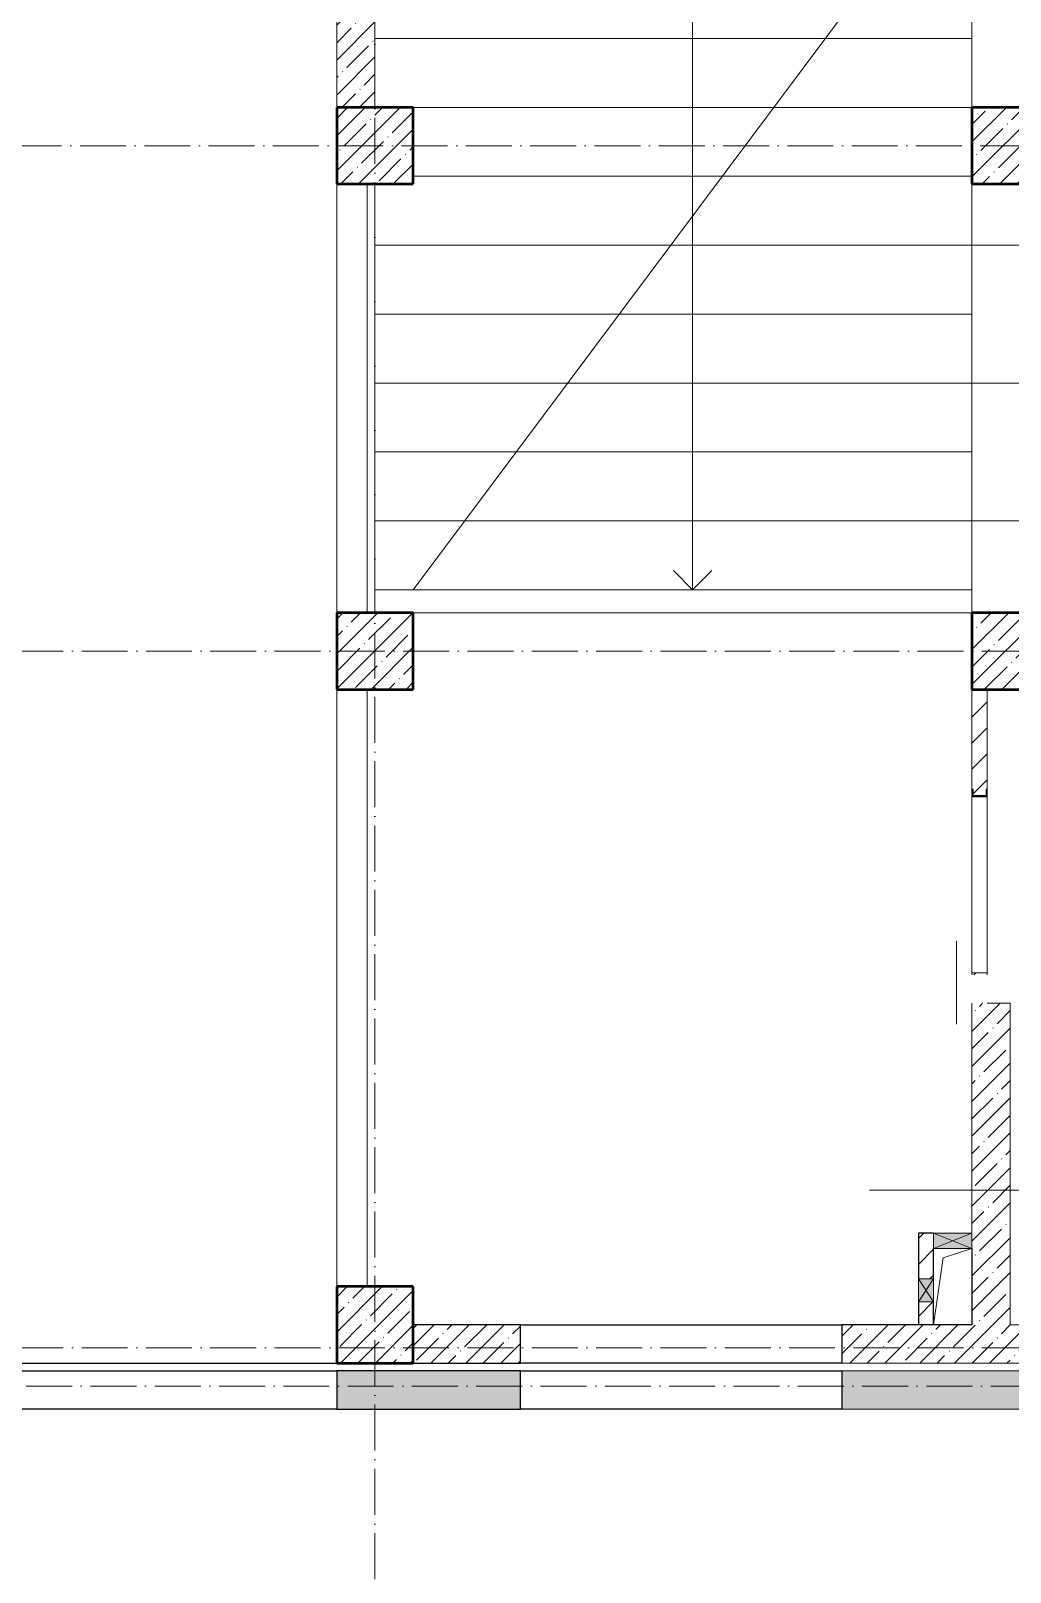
# Model space of a CAD drawing. Header units: millimetres. Extents: x -401725 to 250493, y 305116 to 802890.
# Drawn here: x -7990 to -1592, y 467182 to 477247 of the extents above; entities that cross this region are included whole.
import ezdxf

# ---------------------------------------------------------------- set-up
doc = ezdxf.new("R2010")
doc.units = ezdxf.units.MM
doc.linetypes.add('200_ШТРИХ_ш1п0_6_', pattern=[160, 100, -60])
doc.linetypes.add('50_200_ШТРИХ_1Т_ш5_п1_п1_', pattern=[700, 500, -100, 0, -100])
for name, color, linetype, lineweight in [('A-DETL-____-OTLN-4', 7, 'Continuous', 18), ('A-DETL-GENF-OTLN', 7, 'Continuous', 9), ('A-FLOR-____-OTLN', 7, 'Continuous', 9), ('A-GENM-____-MCUT', 7, 'Continuous', 25), ('A-GENM-____-OTLN', 7, 'Continuous', 9), ('A-GENM-____-OTLN-1', 7, 'Continuous', 25), ('A-GLAZ-____-OTLN', 7, 'Continuous', 9), ('A-WALL-____-MCUT-1', 7, 'Continuous', 9), ('A-WALL-____-PATT-1', 7, 'Continuous', 9), ('A-WALL-FNSH-MCUT-1', 7, 'Continuous', 9), ('I-WALL-____-OTLN', 7, 'Continuous', 9), ('S-COLS-____-MCUT', 7, 'Continuous', 50), ('S-COLS-____-OTLN', 7, 'Continuous', 9), ('S-GRID-____-OTLN-1', 7, '50_200_ШТРИХ_1Т_ш5_п1_п1_', 9), ('S-STRS-____-OTLN-1', 7, 'Continuous', 9)]:
    doc.layers.add(name, color=color, linetype=linetype, lineweight=lineweight)
doc.layers.add('A-DETL-GENF-OTLN-4', color=9, linetype='200_ШТРИХ_ш1п0_6_', lineweight=9, true_color=0x808080)
doc.layers.add('A-DETL-GENF-OTLN-5', color=7, linetype='Continuous', lineweight=5, true_color=0xc0c0c0)
pattern_1 = [(45, (-15591.66, 459015.94), (-84.8528, 84.8528), [])]
pattern_2 = [(45, (-15591.66, 459015.94), (-114.04925, 114.04925), []), (45, (-15477.61, 459015.94), (-114.04925, 114.04925), [201.612, -40.322, 3.353, -36.97])]

# ---------------------------------------------------------------- blocks, each defined once
blk = doc.blocks.new('BSC_Колонна _Прямоугольная - 500х500-V103-АР1_План отверстий 2 этажа в осях 1-64_А-ГГ')
at = {"layer": 'S-COLS-____-OTLN'}
h = blk.add_hatch(dxfattribs=at)
h.set_pattern_fill('FP_132', color=256, style=0, pattern_type=2)
h.set_pattern_definition([(45, (-9850, -9781.04), (-114.0493, 114.0493), []), (45, (-9735.95, -9781.04), (-114.0493, 114.0493), [201.613, -40.323, 3.353, -36.97])])
h.paths.add_polyline_path([(-250, -250), (250, -250), (250, 250), (-250, 250)], flags=0)
at = {"layer": 'S-COLS-____-MCUT'}
for p, q in [((250, 250), (-250, 250)), ((-250, 250), (-250, -250)), ((250, -250), (250, 250)), ((-250, -250), (250, -250))]:
    blk.add_line(p, q, dxfattribs=at)
blk = doc.blocks.new('BSC_Колонна _Прямоугольная - 500х500-V105-АР1_План отверстий 2 этажа в осях 1-64_А-ГГ')
at = {"layer": 'S-COLS-____-OTLN'}
h = blk.add_hatch(dxfattribs=at)
h.set_pattern_fill('FP_134', color=256, style=0, pattern_type=2)
h.set_pattern_definition([(45, (-9850, -17481.04), (-114.0493, 114.0493), []), (45, (-9735.95, -17481.04), (-114.0493, 114.0493), [201.613, -40.323, 3.353, -36.97])])
h.paths.add_polyline_path([(-250, -250), (250, -250), (250, 250), (-250, 250)], flags=0)
at = {"layer": 'S-COLS-____-MCUT'}
for p, q in [((250, 250), (-250, 250)), ((-250, 250), (-250, -250)), ((250, -250), (250, 250)), ((-250, -250), (250, -250))]:
    blk.add_line(p, q, dxfattribs=at)
blk = doc.blocks.new('BSC_Колонна _Прямоугольная - 500х700-V110-АР1_План отверстий 2 этажа в осях 1-64_А-ГГ')
at = {"layer": 'S-COLS-____-OTLN'}
h = blk.add_hatch(dxfattribs=at)
h.set_pattern_fill('FP_139', color=256, style=0, pattern_type=2)
h.set_pattern_definition([(315, (-17481.04, 14100), (114.0493, 114.0493), []), (315, (-17481.04, 13985.95), (114.0493, 114.0493), [201.612, -40.322, 3.353, -36.97])])
h.paths.add_polyline_path([(-250, 350), (-250, -350), (250, -350), (250, 350)], flags=0)
at = {"layer": 'S-COLS-____-MCUT'}
for p, q in [((250, 350), (-250, 350)), ((-250, 350), (-250, -350)), ((250, -350), (250, 350)), ((-250, -350), (250, -350))]:
    blk.add_line(p, q, dxfattribs=at)
blk = doc.blocks.new('BSC_Колонна _Прямоугольная - 500х700-V134-АР1_План отверстий 2 этажа в осях 1-64_А-ГГ')
at = {"layer": 'S-COLS-____-OTLN'}
h = blk.add_hatch(dxfattribs=at)
h.set_pattern_fill('FP_164', color=256, style=0, pattern_type=2)
h.set_pattern_definition([(315, (-14181.04, 14100), (114.0493, 114.0493), []), (315, (-14181.04, 13985.95), (114.0493, 114.0493), [201.612, -40.322, 3.353, -36.97])])
h.paths.add_polyline_path([(-250, 350), (-250, -350), (250, -350), (250, 350)], flags=0)
at = {"layer": 'S-COLS-____-MCUT'}
for p, q in [((250, 350), (-250, 350)), ((-250, 350), (-250, -350)), ((250, -350), (250, 350)), ((-250, -350), (250, -350))]:
    blk.add_line(p, q, dxfattribs=at)
blk = doc.blocks.new('154_Стойка_СКБ_Швеллер - СМ-2180_100-28318692-АР1_План отверстий 2 этажа в осях 1-64_А-ГГ')
at = {"layer": 'A-GENM-____-MCUT'}
for p, q in [((171, 50), (125, 50)), ((125, 50), (125, -50)), ((129.5, 42.4), (171, 42.4)), ((129.5, -42.4), (129.5, 42.4)), ((171, 42.4), (171, 50)), ((125, -50), (171, -50)), ((171, -42.4), (129.5, -42.4)), ((171, -50), (171, -42.4))]:
    blk.add_line(p, q, dxfattribs=at)
blk = doc.blocks.new('AR_Отверстие прямоугольное _в плите_ - AR_Отверстие прямоугольное _в плите_-V185-АР1_План отверстий 2 этажа в осях 1-64_А-ГГ')
at = {"layer": 'A-GENM-____-OTLN'}
for p, q in [((-63, 188), (125, 250)), ((-125, -250), (-63, 188))]:
    blk.add_line(p, q, dxfattribs=at)
blk = doc.blocks.new('AR_Отверстие прямоугольное _в стене__БезПР - AR_Отверстие прямоугольное _в стене__БезПР-36428168-АР1_План отверстий 2 этажа в осях 1-64_А-ГГ')
at = {"layer": 'A-GLAZ-____-OTLN'}
blk.add_hatch(color=256, dxfattribs=at).paths.add_polyline_path([(-75, -50), (75, -50), (75, 50), (-75, 50)], flags=0)
at = {"layer": 'A-DETL-GENF-OTLN'}
for p, q in [((-75, -50), (-75, 50)), ((-75, 50), (75, 50)), ((75, 50), (-75, -50)), ((-75, 50), (75, -50)), ((75, 50), (-75, 50)), ((-75, 50), (-75, -50)), ((75, 50), (75, -50)), ((75, -50), (75, 50)), ((75, -50), (-75, -50)), ((-75, -50), (75, -50))]:
    blk.add_line(p, q, dxfattribs=at)
blk = doc.blocks.new('AR_Отверстие прямоугольное _в стене__БезПР - AR_Отверстие прямоугольное _в стене__БезПР-36428146-АР1_План отверстий 2 этажа в осях 1-64_А-ГГ')
at = {"layer": 'A-GLAZ-____-OTLN'}
blk.add_hatch(color=256, dxfattribs=at).paths.add_polyline_path([(125, -50), (125, 50), (-125, 50), (-125, -50)], flags=0)
at = {"layer": 'A-DETL-GENF-OTLN'}
for p, q in [((-125, -50), (-125, 50)), ((-125, 50), (125, 50)), ((125, 50), (-125, -50)), ((-125, 50), (125, -50)), ((125, 50), (-125, 50)), ((-125, 50), (-125, -50)), ((125, 50), (125, -50)), ((125, -50), (125, 50)), ((125, -50), (-125, -50)), ((-125, -50), (125, -50))]:
    blk.add_line(p, q, dxfattribs=at)
blk = doc.blocks.new('DET_L_Имитация разреза_ISO2-5 - Влево-36878805-АР1_План отверстий 2 этажа в осях 1-64_А-ГГ')
at = {"layer": 'A-DETL-GENF-OTLN-5'}
blk.add_line((143, 0), (687, 0), dxfattribs=at)
blk = doc.blocks.new('DET_L_Имитация разреза_ISO2-5 - Низ-36884722-АР1_План отверстий 2 этажа в осях 1-64_А-ГГ')
at = {"layer": 'A-DETL-GENF-OTLN-5'}
blk.add_line((143, 0), (1257, 0), dxfattribs=at)
blk = doc.blocks.new('2этаж')
at = {"layer": 'S-GRID-____-OTLN-1', "color": 251, "ltscale": 0.6, "true_color": 0x636466}
for p, q in [((-5741.7, 454533.3), (-5741.7, 508896.9)), ((11116.1, 476497), (-20260.4, 476497)), ((-20260.4, 473197), (11116.1, 473197)), ((-20260.4, 468647), (8278.9, 468647)), ((88482.7, 468397), (-20037.2, 468397))]:
    blk.add_line(p, q, dxfattribs=at)

msp = doc.modelspace()

# ---------------------------------------------------------------- hatches: boundary and pattern name
h = msp.add_hatch()
h.set_pattern_fill('FP_4', color=256, style=0, pattern_type=2)
h.set_pattern_definition(pattern_1)
h.paths.add_polyline_path([(-2191.6634, 468796.983), (-2091.6634, 468796.983), (-2091.6634, 468946.983), (-2191.6634, 468946.983)], flags=0)
h.paths.add_polyline_path([(-2131.6634, 469096.983), (-2091.6634, 469096.983), (-2091.6634, 469396.983), (-2191.6634, 469396.983), (-2191.6634, 469096.983)], flags=0)
at = {"layer": 'A-WALL-____-PATT-1'}
h = msp.add_hatch(dxfattribs=at)
h.set_pattern_fill('FP_25', color=256, style=0, pattern_type=2)
h.set_pattern_definition(pattern_2)
h.paths.add_polyline_path([(-5991.6634, 476746.983), (-5741.6634, 476746.983), (-5741.6634, 477596.983), (-5991.6634, 477596.983), (-5991.6634, 476951.7295)], flags=0)
h.paths.add_polyline_path([(-5991.6634, 477896.983), (-5741.6634, 477896.983), (-5741.6634, 480646.983), (-5991.6634, 480646.983), (-5991.6634, 480391.7054)], flags=0)
h = msp.add_hatch(dxfattribs=at)
h.set_pattern_fill('FP_4', color=256, style=0, pattern_type=2)
h.set_pattern_definition(pattern_1)
h.paths.add_polyline_path([(-1841.6634, 471081.983), (-1741.6634, 471081.983), (-1741.6634, 471096.983), (-1841.6634, 471096.983)], flags=0)
h.paths.add_polyline_path([(-1749.2634, 472251.483), (-1748.2348, 472292.983), (-1741.6634, 472292.983), (-1741.6634, 472946.983), (-1841.6634, 472946.983), (-1841.6634, 472292.983), (-1834.0634, 472292.983), (-1834.0634, 472251.483)], flags=0)
h = msp.add_hatch(dxfattribs=at)
h.set_pattern_fill('FP_25', color=256, style=0, pattern_type=2)
h.set_pattern_definition(pattern_2)
h.paths.add_polyline_path([(-1841.6634, 468796.983), (-1591.6634, 468796.983), (-1591.6634, 470896.983), (-1841.6634, 470896.983), (-1841.6634, 469296.983)], flags=0)
h = msp.add_hatch(dxfattribs=at)
h.set_pattern_fill('FP_25', color=256, style=0, pattern_type=2)
h.set_pattern_definition(pattern_2)
h.paths.add_polyline_path([(7258.3366, 468546.983), (7258.3366, 468796.983), (7058.3366, 468796.983), (7058.3366, 468546.983)], flags=0)
h.paths.add_polyline_path([(4958.3366, 468546.983), (4958.3366, 468796.983), (-2691.6634, 468796.983), (-2691.6634, 468546.983), (2069.2899, 468546.983)], flags=0)
h.paths.add_polyline_path([(-5000.5672, 468546.983), (-4791.6634, 468546.983), (-4791.6634, 468796.983), (-5491.6634, 468796.983), (-5491.6634, 468546.983)], flags=0)
h = msp.add_hatch(dxfattribs=at)
h.set_pattern_fill('FP_25', color=256, style=0, pattern_type=2)
h.set_pattern_definition(pattern_2)
h.paths.add_polyline_path([(7058.3366, 468246.983), (7958.3366, 468246.983), (7958.3366, 468496.983), (7058.3366, 468496.983)], flags=0)
h.paths.add_polyline_path([(4958.3366, 468246.983), (4958.3366, 468496.983), (-2691.6634, 468496.983), (-2691.6634, 468246.983), (2069.2899, 468246.983)], flags=0)
h.paths.add_polyline_path([(-4791.6634, 468246.983), (-4791.6634, 468496.983), (-5991.6634, 468496.983), (-5991.6634, 468246.983), (-5000.5672, 468246.983)], flags=0)
h.paths.add_polyline_path([(-10302.9601, 468246.983), (-9991.6634, 468246.983), (-9991.6634, 468496.983), (-17541.6634, 468496.983), (-17541.6634, 468246.983), (-12070.4244, 468246.983)], flags=0)
at = {"layer": 'S-COLS-____-OTLN'}
h = msp.add_hatch(dxfattribs=at)
h.set_pattern_fill('FP_25', color=256, style=0, pattern_type=2)
h.set_pattern_definition(pattern_2)
h.paths.add_polyline_path([(-5991.6634, 472946.983), (-5491.6634, 472946.983), (-5491.6634, 473446.983), (-5991.6634, 473446.983)], flags=0)

# ---------------------------------------------------------------- linework, layer by layer
for p, q in [((-2091.6634, 469396.983), (-2191.6634, 469396.983)), ((-2191.6634, 469396.983), (-2191.6634, 469096.983)), ((-2091.6634, 469096.983), (-2091.6634, 469296.983)), ((-1841.6634, 469296.983), (-1841.6634, 468796.983)), ((-2191.6634, 468946.983), (-2191.6634, 468796.983)), ((-2091.6634, 468796.983), (-2091.6634, 468946.983)), ((-4791.6634, 468796.983), (-5491.6634, 468796.983)), ((-4791.6634, 468546.983), (-4791.6634, 468796.983)), ((-4791.6634, 468796.983), (-2691.6634, 468796.983)), ((-1841.6634, 468796.983), (-2691.6634, 468796.983)), ((-2691.6634, 468796.983), (-2691.6634, 468546.983)), ((-9991.6634, 468546.983), (-5991.6634, 468546.983)), ((-5491.6634, 468546.983), (-4791.6634, 468546.983)), ((-2691.6634, 468546.983), (-4791.6634, 468546.983)), ((-9991.6634, 468496.983), (-5991.6634, 468496.983)), ((-4791.6634, 468496.983), (-5991.6634, 468496.983)), ((-5991.6634, 468496.983), (-5991.6634, 468246.983)), ((-4791.6634, 468246.983), (-4791.6634, 468496.983)), ((-4791.6634, 468496.983), (-2691.6634, 468496.983)), ((-2691.6634, 468496.983), (-2691.6634, 468246.983)), ((-5991.6634, 468246.983), (-9991.6634, 468246.983)), ((-5991.6634, 468246.983), (-4791.6634, 468246.983)), ((-2691.6634, 468246.983), (-4791.6634, 468246.983))]:
    msp.add_line(p, q)
at = {"layer": 'A-DETL-____-OTLN-4'}
msp.add_line((-5491.6634, 473596.983), (7708.3366, 491246.983), dxfattribs=at)
at = {"layer": 'A-FLOR-____-OTLN'}
for p, q in [((-5741.6634, 473446.983), (-5741.6634, 476246.983)), ((-1841.6634, 473446.983), (-5491.6634, 473446.983))]:
    msp.add_line(p, q, dxfattribs=at)
at = {"layer": 'A-WALL-____-MCUT-1'}
for p, q in [((-5991.6634, 477596.983), (-5991.6634, 476746.983)), ((-5741.6634, 476746.983), (-5741.6634, 477596.983)), ((-1841.6634, 470896.983), (-1841.6634, 469396.983)), ((-1591.6634, 470896.983), (-1741.6634, 470896.983)), ((-1591.6634, 468796.983), (-1591.6634, 470896.983)), ((858.3366, 468796.983), (-1591.6634, 468796.983)), ((-2691.6634, 468546.983), (4958.3366, 468546.983)), ((4958.3366, 468496.983), (-2691.6634, 468496.983)), ((-2691.6634, 468246.983), (4958.3366, 468246.983))]:
    msp.add_line(p, q, dxfattribs=at)
at = {"layer": 'A-WALL-FNSH-MCUT-1'}
for p, q in [((-1841.6634, 472946.983), (-1841.6634, 472292.983)), ((-1741.6634, 472292.983), (-1741.6634, 472946.983)), ((-1841.6634, 471096.983), (-1841.6634, 471081.983)), ((-1741.6634, 471096.983), (-1841.6634, 471096.983)), ((-1741.6634, 471081.983), (-1741.6634, 471096.983))]:
    msp.add_line(p, q, dxfattribs=at)
at = {"layer": 'I-WALL-____-OTLN'}
for p, q in [((-5991.6634, 473446.983), (-5991.6634, 476246.983)), ((-5791.6634, 476246.983), (-5791.6634, 473446.983)), ((-5991.6634, 469046.983), (-5991.6634, 472946.983)), ((-5791.6634, 472946.983), (-5791.6634, 469046.983)), ((-1841.6634, 471096.983), (-1841.6634, 472246.983)), ((-1741.6634, 472246.983), (-1741.6634, 471096.983))]:
    msp.add_line(p, q, dxfattribs=at)
at = {"layer": 'S-COLS-____-MCUT'}
for p, q in [((-5491.6634, 473446.983), (-5991.6634, 473446.983)), ((-5991.6634, 473446.983), (-5991.6634, 472946.983)), ((-5491.6634, 472946.983), (-5491.6634, 473446.983)), ((-5991.6634, 472946.983), (-5491.6634, 472946.983))]:
    msp.add_line(p, q, dxfattribs=at)
at = {"layer": 'S-STRS-____-OTLN-1'}
for p, q in [((-3666.6634, 477646.983), (-3666.6634, 477196.983)), ((-1841.6634, 477646.983), (-1841.6634, 476746.983)), ((-1841.6634, 477196.983), (-5741.6634, 477196.983)), ((-1841.6634, 477196.983), (-5741.6634, 477196.983)), ((-3666.6634, 477196.983), (-3666.6634, 476746.983)), ((-1841.6634, 477196.983), (-1841.6634, 476746.983)), ((-1841.6634, 476746.983), (-5491.6634, 476746.983)), ((-1841.6634, 476746.983), (-5491.6634, 476746.983)), ((-3666.6634, 476746.983), (-3666.6634, 476296.983)), ((-1841.6634, 476296.983), (-5491.6634, 476296.983)), ((-1841.6634, 476296.983), (-5491.6634, 476296.983)), ((-3666.6634, 476296.983), (-3666.6634, 475846.983)), ((-1841.6634, 476246.983), (-1841.6634, 475846.983)), ((-1841.6634, 476246.983), (-1841.6634, 475846.983)), ((-1841.6634, 475846.983), (-5741.6634, 475846.983)), ((-1841.6634, 475846.983), (-5741.6634, 475846.983)), ((-3666.6634, 475846.983), (-3666.6634, 475396.983)), ((-1841.6634, 475846.983), (-1841.6634, 474946.983)), ((5758.3366, 475846.983), (-1841.6634, 475846.983)), ((5758.3366, 475846.983), (-1841.6634, 475846.983)), ((-1841.6634, 475396.983), (-5741.6634, 475396.983)), ((-1841.6634, 475396.983), (-5741.6634, 475396.983)), ((-3666.6634, 475396.983), (-3666.6634, 474946.983)), ((-1841.6634, 475396.983), (-1841.6634, 474946.983)), ((-1841.6634, 474946.983), (-5741.6634, 474946.983)), ((-1841.6634, 474946.983), (-5741.6634, 474946.983)), ((-3666.6634, 474946.983), (-3666.6634, 474496.983)), ((-1841.6634, 474946.983), (-1841.6634, 474046.983)), ((5758.3366, 474946.983), (-1841.6634, 474946.983)), ((5758.3366, 474946.983), (-1841.6634, 474946.983)), ((-1841.6634, 474496.983), (-5741.6634, 474496.983)), ((-1841.6634, 474496.983), (-5741.6634, 474496.983)), ((-3666.6634, 474496.983), (-3666.6634, 474046.983)), ((-1841.6634, 474496.983), (-1841.6634, 474046.983)), ((-1841.6634, 474046.983), (-5741.6634, 474046.983)), ((-1841.6634, 474046.983), (-5741.6634, 474046.983)), ((-3666.6634, 474046.983), (-3666.6634, 473596.983)), ((-1841.6634, 474046.983), (-1841.6634, 473446.983)), ((5758.3366, 474046.983), (-1841.6634, 474046.983)), ((5758.3366, 474046.983), (-1841.6634, 474046.983)), ((-3666.6634, 473596.983), (-3791.6634, 473721.983)), ((-3666.6634, 473596.983), (-3541.6634, 473721.983)), ((-1841.6634, 473596.983), (-5741.6634, 473596.983))]:
    msp.add_line(p, q, dxfattribs=at)

# ---------------------------------------------------------------- block references
at = {"color": 18, "true_color": 0x000000}
msp.add_blockref('2этаж', (0, 0), dxfattribs=at)
for name, p in [('AR_Отверстие прямоугольное _в стене__БезПР - AR_Отверстие прямоугольное _в стене__БезПР-36428146-АР1_План отверстий 2 этажа в осях 1-64_А-ГГ', (-1966.6634, 469346.983)), ('AR_Отверстие прямоугольное _в плите_ - AR_Отверстие прямоугольное _в плите_-V185-АР1_План отверстий 2 этажа в осях 1-64_А-ГГ', (-1966.6634, 469046.983)), ('BSC_Колонна _Прямоугольная - 500х500-V103-АР1_План отверстий 2 этажа в осях 1-64_А-ГГ', (-5741.6634, 468796.983))]:
    msp.add_blockref(name, p)
at = {"rotation": 90}
msp.add_blockref('AR_Отверстие прямоугольное _в стене__БезПР - AR_Отверстие прямоугольное _в стене__БезПР-36428168-АР1_План отверстий 2 этажа в осях 1-64_А-ГГ', (-2141.6634, 469021.983), dxfattribs=at)
at = {"layer": 'A-DETL-GENF-OTLN-4'}
for name, p, rotation in [('DET_L_Имитация разреза_ISO2-5 - Влево-36878805-АР1_План отверстий 2 этажа в осях 1-64_А-ГГ', (-1941.6634, 471446.983), 270.0000000000005), ('DET_L_Имитация разреза_ISO2-5 - Низ-36884722-АР1_План отверстий 2 этажа в осях 1-64_А-ГГ', (-1253.33, 469676.983), 180)]:
    msp.add_blockref(name, p, dxfattribs=dict(at, rotation=rotation))
at = {"layer": 'A-GENM-____-OTLN-1', "rotation": 89.99999999999993}
msp.add_blockref('154_Стойка_СКБ_Швеллер - СМ-2180_100-28318692-АР1_План отверстий 2 этажа в осях 1-64_А-ГГ', (-1791.6634, 472121.983), dxfattribs=at)
at = {"layer": 'S-COLS-____-OTLN'}
msp.add_blockref('BSC_Колонна _Прямоугольная - 500х500-V105-АР1_План отверстий 2 этажа в осях 1-64_А-ГГ', (-5741.6634, 476496.983), dxfattribs=at)
at = {"layer": 'S-COLS-____-OTLN', "rotation": 89.9999999999999}
for name, p in [('BSC_Колонна _Прямоугольная - 500х700-V110-АР1_План отверстий 2 этажа в осях 1-64_А-ГГ', (-1491.6634, 476496.983)), ('BSC_Колонна _Прямоугольная - 500х700-V134-АР1_План отверстий 2 этажа в осях 1-64_А-ГГ', (-1491.6634, 473196.983))]:
    msp.add_blockref(name, p, dxfattribs=at)

doc.saveas('drawing.dxf')
